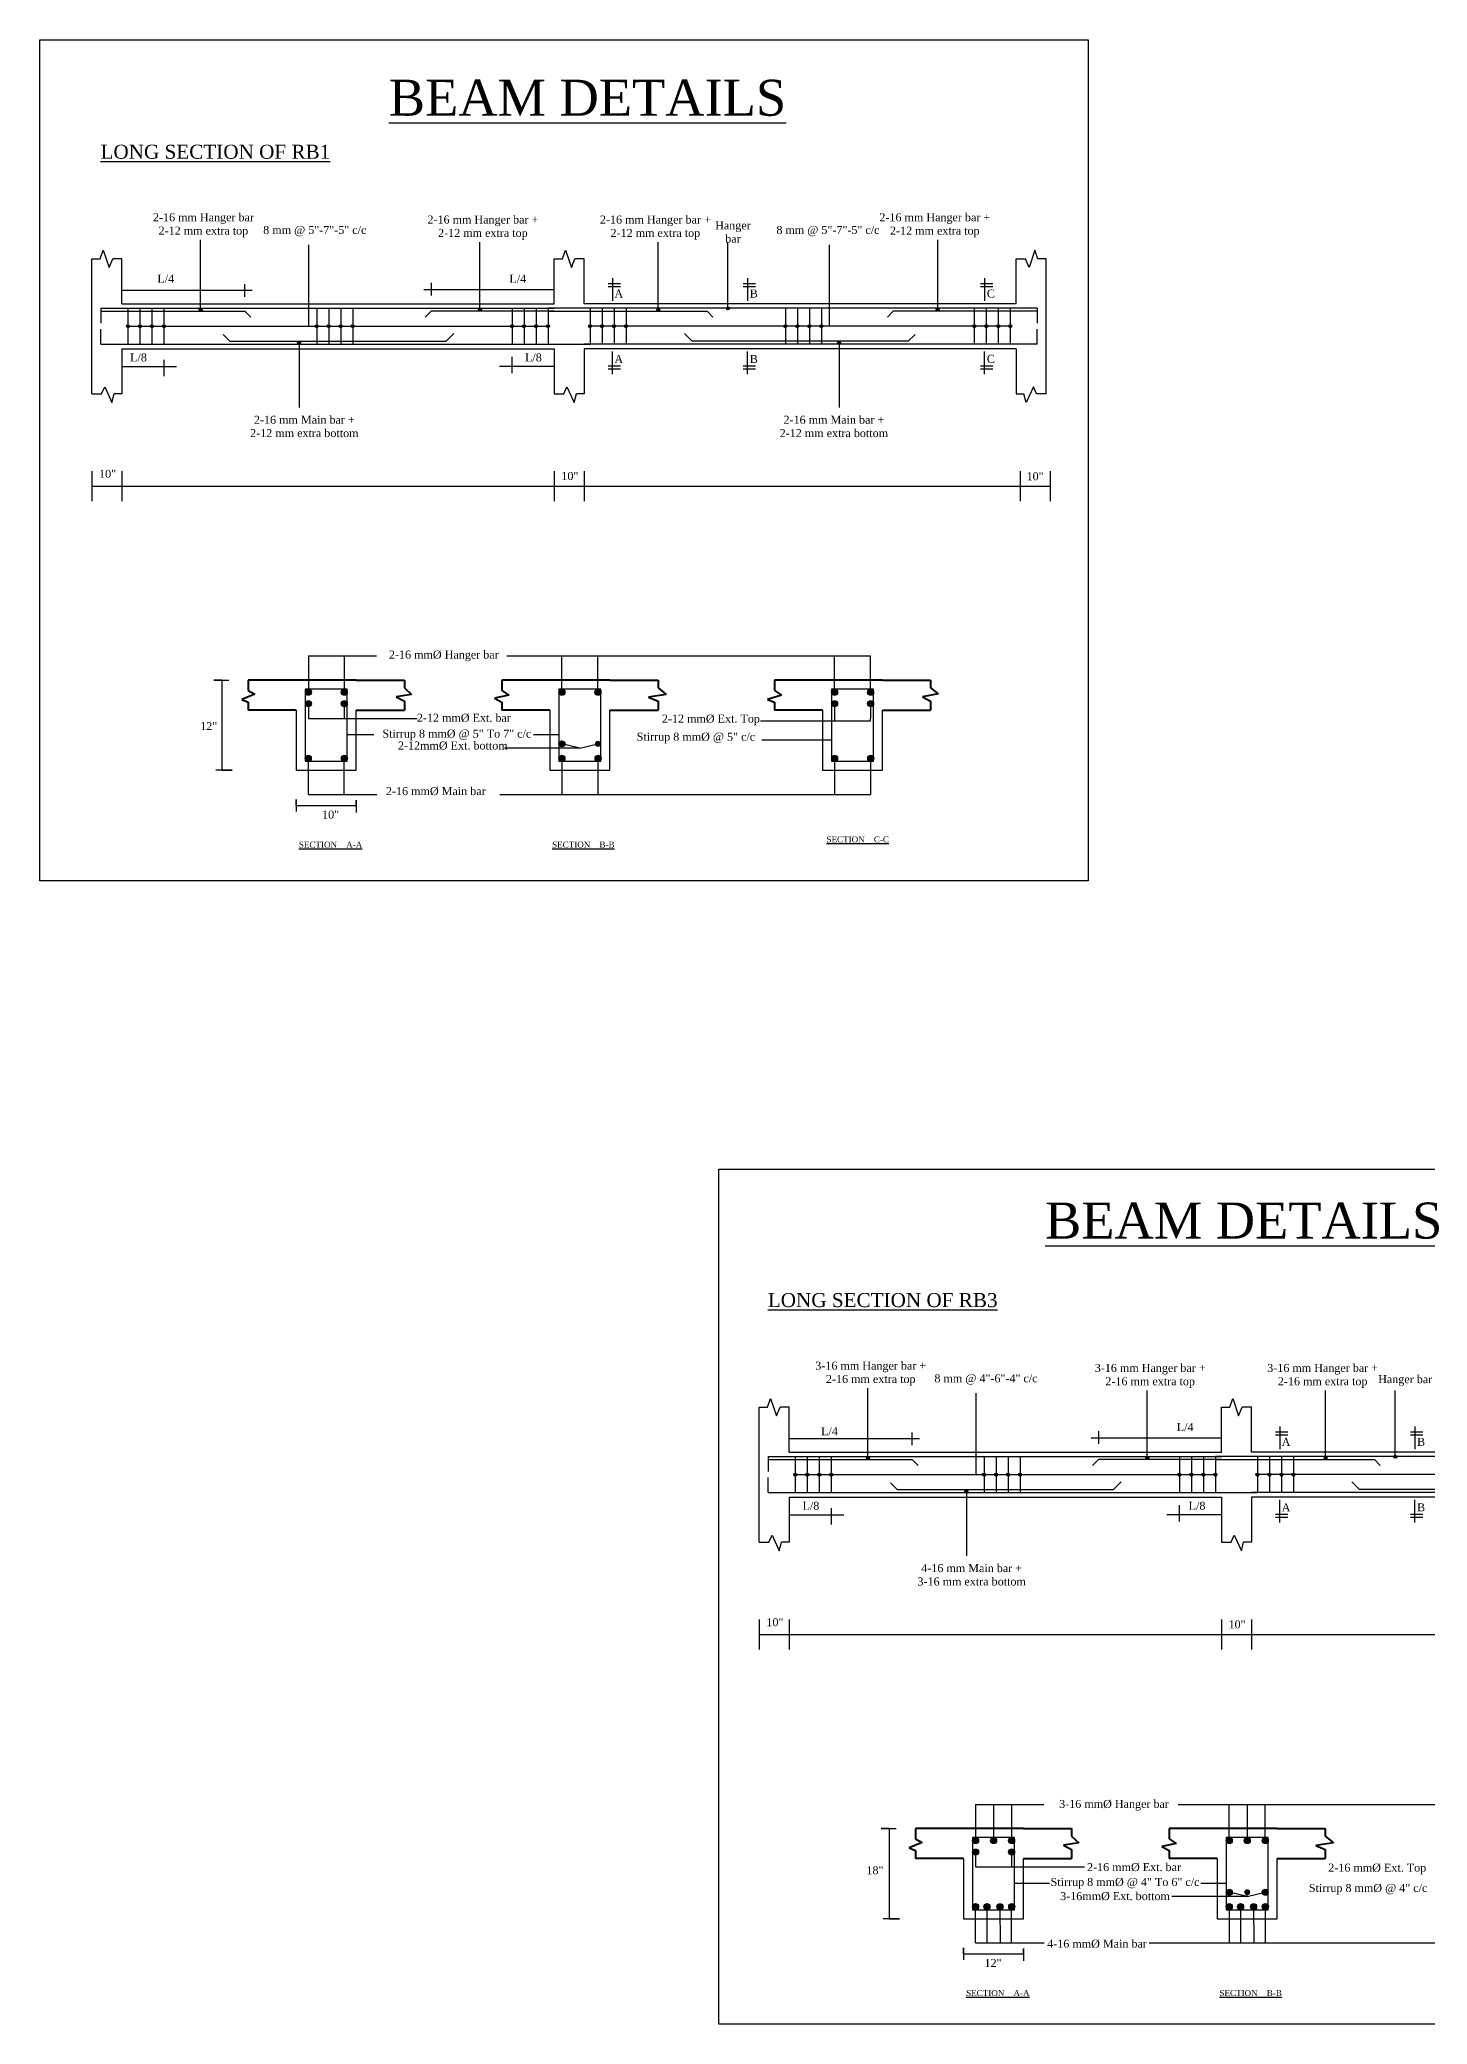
# Model space of a CAD drawing. Header units: inches. Extents: x -5597760 to 21122418, y -37133 to 23298423.
# Drawn here: x 6893 to 7587, y -22471 to -21479 of the extents above; entities that cross this region are included whole.
import ezdxf

# ---------------------------------------------------------------- set-up
doc = ezdxf.new("R2010")
doc.units = ezdxf.units.IN
doc.header["$MEASUREMENT"] = 0
doc.styles.add('RS6', font='times.ttf')
doc.styles.get("Standard").update_dxf_attribs({"font": 'times.ttf', "height": 8})

msp = doc.modelspace()

# ---------------------------------------------------------------- hatches: boundary and pattern name
h = msp.add_hatch(color=256)
h.dxf.hatch_style = 1
h.paths.add_polyline_path([(6974.15, -21614.35, 1), (6972.65, -21614.35, 1)])
h = msp.add_hatch(color=256)
h.dxf.hatch_style = 1
h.paths.add_polyline_path([(7113.81, -21614.39, 1), (7112.31, -21614.39, 1)])
h = msp.add_hatch(color=256)
h.dxf.hatch_style = 1
h.paths.add_polyline_path([(7202.94, -21614.39, 1), (7201.44, -21614.39, 1)])
h = msp.add_hatch(color=256)
h.dxf.hatch_style = 1
h.paths.add_polyline_path([(7237.77, -21613.72, 1), (7236.27, -21613.72, 1)])
h = msp.add_hatch(color=256)
h.dxf.hatch_style = 1
h.paths.add_polyline_path([(7342.6, -21614.39, 1), (7341.1, -21614.39, 1)])
h = msp.add_hatch(color=256)
h.dxf.hatch_style = 1
h.paths.add_polyline_path([(6937.87, -21622.64, 1), (6936.37, -21622.64, 1)])
h = msp.add_hatch(color=256)
h.dxf.hatch_style = 1
h.paths.add_polyline_path([(6943.87, -21622.64, 1), (6942.37, -21622.64, 1)])
h = msp.add_hatch(color=256)
h.dxf.hatch_style = 1
h.paths.add_polyline_path([(6949.87, -21622.64, 1), (6948.37, -21622.64, 1)])
h = msp.add_hatch(color=256)
h.dxf.hatch_style = 1
h.paths.add_polyline_path([(6955.87, -21622.64, 1), (6954.37, -21622.64, 1)])
h = msp.add_hatch(color=256)
h.dxf.hatch_style = 1
h.paths.add_polyline_path([(7032.27, -21622.64, 1), (7030.77, -21622.64, 1)])
h = msp.add_hatch(color=256)
h.dxf.hatch_style = 1
h.paths.add_polyline_path([(7038.27, -21622.64, 1), (7036.77, -21622.64, 1)])
h = msp.add_hatch(color=256)
h.dxf.hatch_style = 1
h.paths.add_polyline_path([(7044.27, -21622.64, 1), (7042.77, -21622.64, 1)])
h = msp.add_hatch(color=256)
h.dxf.hatch_style = 1
h.paths.add_polyline_path([(7050.27, -21622.64, 1), (7048.77, -21622.64, 1)])
h = msp.add_hatch(color=256)
h.dxf.hatch_style = 1
h.paths.add_polyline_path([(7129.87, -21622.64, 1), (7128.37, -21622.64, 1)])
h = msp.add_hatch(color=256)
h.dxf.hatch_style = 1
h.paths.add_polyline_path([(7135.87, -21622.64, 1), (7134.37, -21622.64, 1)])
h = msp.add_hatch(color=256)
h.dxf.hatch_style = 1
h.paths.add_polyline_path([(7141.87, -21622.64, 1), (7140.37, -21622.64, 1)])
h = msp.add_hatch(color=256)
h.dxf.hatch_style = 1
h.paths.add_polyline_path([(7147.87, -21622.64, 1), (7146.37, -21622.64, 1)])
h = msp.add_hatch(color=256)
h.dxf.hatch_style = 1
h.paths.add_polyline_path([(7168.87, -21622.64, 1), (7167.37, -21622.64, 1)])
h = msp.add_hatch(color=256)
h.dxf.hatch_style = 1
h.paths.add_polyline_path([(7174.87, -21622.64, 1), (7173.37, -21622.64, 1)])
h = msp.add_hatch(color=256)
h.dxf.hatch_style = 1
h.paths.add_polyline_path([(7180.87, -21622.64, 1), (7179.37, -21622.64, 1)])
h = msp.add_hatch(color=256)
h.dxf.hatch_style = 1
h.paths.add_polyline_path([(7186.87, -21622.64, 1), (7185.37, -21622.64, 1)])
h = msp.add_hatch(color=256)
h.dxf.hatch_style = 1
h.paths.add_polyline_path([(7266.48, -21622.64, 1), (7264.98, -21622.64, 1)])
h = msp.add_hatch(color=256)
h.dxf.hatch_style = 1
h.paths.add_polyline_path([(7272.48, -21622.64, 1), (7270.98, -21622.64, 1)])
h = msp.add_hatch(color=256)
h.dxf.hatch_style = 1
h.paths.add_polyline_path([(7278.48, -21622.64, 1), (7276.98, -21622.64, 1)])
h = msp.add_hatch(color=256)
h.dxf.hatch_style = 1
h.paths.add_polyline_path([(7284.48, -21622.64, 1), (7282.98, -21622.64, 1)])
h = msp.add_hatch(color=256)
h.dxf.hatch_style = 1
h.paths.add_polyline_path([(7360.87, -21622.64, 1), (7359.37, -21622.64, 1)])
h = msp.add_hatch(color=256)
h.dxf.hatch_style = 1
h.paths.add_polyline_path([(7366.87, -21622.64, 1), (7365.37, -21622.64, 1)])
h = msp.add_hatch(color=256)
h.dxf.hatch_style = 1
h.paths.add_polyline_path([(7372.87, -21622.64, 1), (7371.37, -21622.64, 1)])
h = msp.add_hatch(color=256)
h.dxf.hatch_style = 1
h.paths.add_polyline_path([(7378.87, -21622.64, 1), (7377.37, -21622.64, 1)])
h = msp.add_hatch(color=256)
h.dxf.hatch_style = 1
h.paths.add_polyline_path([(7023.39, -21630.89, 1), (7021.89, -21630.89, 1)])
h = msp.add_hatch(color=256)
h.dxf.hatch_style = 1
h.paths.add_polyline_path([(7293.36, -21630.89, 1), (7291.86, -21630.89, 1)])
h = msp.add_hatch(color=1)
h.dxf.hatch_style = 1
h.paths.add_polyline_path([(7028.79, -21805.6, 1), (7025.79, -21805.6, 1)])
h = msp.add_hatch(color=1)
h.dxf.hatch_style = 1
h.paths.add_polyline_path([(7046.75, -21805.6, 1), (7043.75, -21805.6, 1)])
h = msp.add_hatch(color=1)
h.dxf.hatch_style = 1
h.paths.add_polyline_path([(7155.57, -21805.6, 1), (7152.57, -21805.6, 1)])
h = msp.add_hatch(color=1)
h.dxf.hatch_style = 1
h.paths.add_polyline_path([(7173.54, -21805.6, 1), (7170.54, -21805.6, 1)])
h = msp.add_hatch(color=1)
h.dxf.hatch_style = 1
h.paths.add_polyline_path([(7291.86, -21805.6, 1), (7288.86, -21805.6, 1)])
h = msp.add_hatch(color=1)
h.dxf.hatch_style = 1
h.paths.add_polyline_path([(7309.82, -21805.6, 1), (7306.82, -21805.6, 1)])
h = msp.add_hatch(color=1)
h.dxf.hatch_style = 1
h.paths.add_polyline_path([(7028.79, -21811.31, 1), (7025.79, -21811.31, 1)])
h = msp.add_hatch(color=1)
h.dxf.hatch_style = 1
h.paths.add_polyline_path([(7046.75, -21811.31, 1), (7043.75, -21811.31, 1)])
h = msp.add_hatch(color=1)
h.dxf.hatch_style = 1
h.paths.add_polyline_path([(7291.86, -21811.31, 1), (7288.86, -21811.31, 1)])
h = msp.add_hatch(color=1)
h.dxf.hatch_style = 1
h.paths.add_polyline_path([(7309.82, -21811.31, 1), (7306.82, -21811.31, 1)])
h = msp.add_hatch(color=1)
h.dxf.hatch_style = 1
h.paths.add_polyline_path([(7155.55, -21831.35, 1), (7152.55, -21831.35, 1)])
h = msp.add_hatch(color=1)
h.dxf.hatch_style = 1
h.paths.add_polyline_path([(7173.52, -21831.35, 1), (7170.52, -21831.35, 1)])
h = msp.add_hatch(color=1)
h.dxf.hatch_style = 1
h.paths.add_polyline_path([(7028.77, -21838.59, 1), (7025.77, -21838.59, 1)])
h = msp.add_hatch(color=1)
h.dxf.hatch_style = 1
h.paths.add_polyline_path([(7046.79, -21838.59, 1), (7043.79, -21838.59, 1)])
h = msp.add_hatch(color=1)
h.dxf.hatch_style = 1
h.paths.add_polyline_path([(7155.56, -21838.59, 1), (7152.56, -21838.59, 1)])
h = msp.add_hatch(color=1)
h.dxf.hatch_style = 1
h.paths.add_polyline_path([(7173.58, -21838.59, 1), (7170.58, -21838.59, 1)])
h = msp.add_hatch(color=1)
h.dxf.hatch_style = 1
h.paths.add_polyline_path([(7291.84, -21838.59, 1), (7288.84, -21838.59, 1)])
h = msp.add_hatch(color=1)
h.dxf.hatch_style = 1
h.paths.add_polyline_path([(7309.86, -21838.59, 1), (7306.86, -21838.59, 1)])
h = msp.add_hatch(color=256)
h.dxf.hatch_style = 1
h.paths.add_polyline_path([(7307.71, -22188.35, 1), (7306.21, -22188.35, 1)])
h = msp.add_hatch(color=256)
h.dxf.hatch_style = 1
h.paths.add_polyline_path([(7447.37, -22188.39, 1), (7445.87, -22188.39, 1)])
h = msp.add_hatch(color=256)
h.dxf.hatch_style = 1
h.paths.add_polyline_path([(7536.49, -22188.39, 1), (7534.99, -22188.39, 1)])
h = msp.add_hatch(color=256)
h.dxf.hatch_style = 1
h.paths.add_polyline_path([(7571.32, -22187.72, 1), (7569.82, -22187.72, 1)])
h = msp.add_hatch(color=256)
h.dxf.hatch_style = 1
h.paths.add_polyline_path([(7271.43, -22196.64, 1), (7269.93, -22196.64, 1)])
h = msp.add_hatch(color=256)
h.dxf.hatch_style = 1
h.paths.add_polyline_path([(7277.43, -22196.64, 1), (7275.93, -22196.64, 1)])
h = msp.add_hatch(color=256)
h.dxf.hatch_style = 1
h.paths.add_polyline_path([(7283.43, -22196.64, 1), (7281.93, -22196.64, 1)])
h = msp.add_hatch(color=256)
h.dxf.hatch_style = 1
h.paths.add_polyline_path([(7289.43, -22196.64, 1), (7287.93, -22196.64, 1)])
h = msp.add_hatch(color=256)
h.dxf.hatch_style = 1
h.paths.add_polyline_path([(7365.83, -22196.64, 1), (7364.33, -22196.64, 1)])
h = msp.add_hatch(color=256)
h.dxf.hatch_style = 1
h.paths.add_polyline_path([(7371.83, -22196.64, 1), (7370.33, -22196.64, 1)])
h = msp.add_hatch(color=256)
h.dxf.hatch_style = 1
h.paths.add_polyline_path([(7377.83, -22196.64, 1), (7376.33, -22196.64, 1)])
h = msp.add_hatch(color=256)
h.dxf.hatch_style = 1
h.paths.add_polyline_path([(7383.83, -22196.64, 1), (7382.33, -22196.64, 1)])
h = msp.add_hatch(color=256)
h.dxf.hatch_style = 1
h.paths.add_polyline_path([(7463.43, -22196.64, 1), (7461.93, -22196.64, 1)])
h = msp.add_hatch(color=256)
h.dxf.hatch_style = 1
h.paths.add_polyline_path([(7469.43, -22196.64, 1), (7467.93, -22196.64, 1)])
h = msp.add_hatch(color=256)
h.dxf.hatch_style = 1
h.paths.add_polyline_path([(7475.43, -22196.64, 1), (7473.93, -22196.64, 1)])
h = msp.add_hatch(color=256)
h.dxf.hatch_style = 1
h.paths.add_polyline_path([(7481.43, -22196.64, 1), (7479.93, -22196.64, 1)])
h = msp.add_hatch(color=256)
h.dxf.hatch_style = 1
h.paths.add_polyline_path([(7502.43, -22196.64, 1), (7500.93, -22196.64, 1)])
h = msp.add_hatch(color=256)
h.dxf.hatch_style = 1
h.paths.add_polyline_path([(7508.43, -22196.64, 1), (7506.93, -22196.64, 1)])
h = msp.add_hatch(color=256)
h.dxf.hatch_style = 1
h.paths.add_polyline_path([(7514.43, -22196.64, 1), (7512.93, -22196.64, 1)])
h = msp.add_hatch(color=256)
h.dxf.hatch_style = 1
h.paths.add_polyline_path([(7520.43, -22196.64, 1), (7518.93, -22196.64, 1)])
h = msp.add_hatch(color=256)
h.dxf.hatch_style = 1
h.paths.add_polyline_path([(7356.94, -22204.89, 1), (7355.44, -22204.89, 1)])
h = msp.add_hatch(color=1)
h.dxf.hatch_style = 1
h.paths.add_polyline_path([(7362.34, -22379.6, 1), (7359.34, -22379.6, 1)])
h = msp.add_hatch(color=1)
h.dxf.hatch_style = 1
h.paths.add_polyline_path([(7371.32, -22379.6, 1), (7368.32, -22379.6, 1)])
h = msp.add_hatch(color=1)
h.dxf.hatch_style = 1
h.paths.add_polyline_path([(7380.31, -22379.6, 1), (7377.31, -22379.6, 1)])
h = msp.add_hatch(color=1)
h.dxf.hatch_style = 1
h.paths.add_polyline_path([(7489.13, -22379.6, 1), (7486.13, -22379.6, 1)])
h = msp.add_hatch(color=1)
h.dxf.hatch_style = 1
h.paths.add_polyline_path([(7498.11, -22379.6, 1), (7495.11, -22379.6, 1)])
h = msp.add_hatch(color=1)
h.dxf.hatch_style = 1
h.paths.add_polyline_path([(7507.09, -22379.6, 1), (7504.09, -22379.6, 1)])
h = msp.add_hatch(color=1)
h.dxf.hatch_style = 1
h.paths.add_polyline_path([(7362.34, -22385.31, 1), (7359.34, -22385.31, 1)])
h = msp.add_hatch(color=1)
h.dxf.hatch_style = 1
h.paths.add_polyline_path([(7380.31, -22385.31, 1), (7377.31, -22385.31, 1)])
h = msp.add_hatch(color=1)
h.dxf.hatch_style = 1
h.paths.add_polyline_path([(7489.11, -22405.35, 1), (7486.11, -22405.35, 1)])
h = msp.add_hatch(color=1)
h.dxf.hatch_style = 1
h.paths.add_polyline_path([(7489.11, -22405.4, 1), (7486.11, -22405.4, 1)])
h = msp.add_hatch(color=1)
h.dxf.hatch_style = 1
h.paths.add_polyline_path([(7498.09, -22405.4, 1), (7495.09, -22405.4, 1)])
h = msp.add_hatch(color=1)
h.dxf.hatch_style = 1
h.paths.add_polyline_path([(7507.07, -22405.35, 1), (7504.07, -22405.35, 1)])
h = msp.add_hatch(color=1)
h.dxf.hatch_style = 1
h.paths.add_polyline_path([(7507.07, -22405.4, 1), (7504.07, -22405.4, 1)])
h = msp.add_hatch(color=1)
h.dxf.hatch_style = 1
h.paths.add_polyline_path([(7362.32, -22412.59, 1), (7359.32, -22412.59, 1)])
h = msp.add_hatch(color=1)
h.dxf.hatch_style = 1
h.paths.add_polyline_path([(7367.98, -22412.59, 1), (7364.98, -22412.59, 1)])
h = msp.add_hatch(color=1)
h.dxf.hatch_style = 1
h.paths.add_polyline_path([(7374.5, -22412.6, 1), (7371.5, -22412.6, 1)])
h = msp.add_hatch(color=1)
h.dxf.hatch_style = 1
h.paths.add_polyline_path([(7380.35, -22412.59, 1), (7377.35, -22412.59, 1)])
h = msp.add_hatch(color=1)
h.dxf.hatch_style = 1
h.paths.add_polyline_path([(7489.11, -22412.59, 1), (7486.11, -22412.59, 1)])
h = msp.add_hatch(color=1)
h.dxf.hatch_style = 1
h.paths.add_polyline_path([(7494.77, -22412.59, 1), (7491.77, -22412.59, 1)])
h = msp.add_hatch(color=1)
h.dxf.hatch_style = 1
h.paths.add_polyline_path([(7501.28, -22412.6, 1), (7498.28, -22412.6, 1)])
h = msp.add_hatch(color=1)
h.dxf.hatch_style = 1
h.paths.add_polyline_path([(7507.13, -22412.59, 1), (7504.13, -22412.59, 1)])

# ---------------------------------------------------------------- linework, layer by layer
at = {"color": 5}
for p, q in [((6923.27, -21588.89), (6924.79, -21584.59)), ((6924.79, -21584.59), (6927.74, -21593.31)), ((6973.4, -21615.14), (6973.4, -21579.48)), ((7027.55, -21622.64), (7027.55, -21581.89)), ((7113.06, -21615.14), (7113.06, -21580.63)), ((7154.27, -21588.89), (7155.79, -21584.59)), ((7155.79, -21584.59), (7158.74, -21593.31)), ((7202.19, -21615.14), (7202.19, -21580.63)), ((7237.02, -21613.64), (7237.02, -21580.63)), ((7287.7, -21622.64), (7287.7, -21581.89)), ((7341.85, -21615.14), (7341.85, -21579.48)), ((7390.46, -21584.59), (7387.51, -21593.31)), ((7391.97, -21588.89), (7390.46, -21584.59)), ((6919.12, -21656.39), (6919.12, -21588.89)), ((6919.12, -21588.89), (6923.27, -21588.89)), ((6927.74, -21593.31), (6929.55, -21588.89)), ((6934.12, -21588.89), (6929.55, -21588.89)), ((6934.12, -21611.39), (6934.12, -21588.89)), ((7150.12, -21611.39), (7150.12, -21588.89)), ((7150.12, -21588.89), (7154.27, -21588.89)), ((7158.74, -21593.31), (7160.55, -21588.89)), ((7165.12, -21588.89), (7160.55, -21588.89)), ((7165.12, -21611.39), (7165.12, -21588.89)), ((7381.12, -21611.39), (7381.12, -21588.89)), ((7381.12, -21588.89), (7385.7, -21588.89)), ((7387.51, -21593.31), (7385.7, -21588.89)), ((7396.12, -21588.89), (7391.97, -21588.89)), ((7396.12, -21656.39), (7396.12, -21588.89)), ((6934.12, -21604.52), (6999.27, -21604.52)), ((6995.62, -21607.95), (6995.62, -21601.6)), ((7150.12, -21604.35), (7084.98, -21604.35)), ((7088.62, -21600.91), (7088.62, -21607.26)), ((7177.23, -21601.3), (7183.37, -21601.3)), ((7177.23, -21602.8), (7183.37, -21602.8)), ((7179.28, -21598.67), (7179.28, -21609.96)), ((7244.71, -21601.3), (7250.86, -21601.3)), ((7244.71, -21602.8), (7250.86, -21602.8)), ((7246.76, -21598.67), (7246.76, -21609.96)), ((7363.23, -21601.3), (7369.37, -21601.3)), ((7363.23, -21602.8), (7369.37, -21602.8)), ((7365.28, -21598.67), (7365.28, -21609.96)), ((6934.12, -21611.39), (7150.12, -21611.39)), ((7381.12, -21611.39), (7165.12, -21611.39)), ((6937.12, -21622.64), (7147.12, -21622.64)), ((7378.12, -21622.64), (7168.12, -21622.64)), ((6934.12, -21633.89), (7150.12, -21633.89)), ((6934.12, -21633.89), (6934.12, -21656.39)), ((7022.64, -21630.14), (7022.64, -21663.17)), ((7150.12, -21633.89), (7150.12, -21656.39)), ((7381.12, -21633.89), (7165.12, -21633.89)), ((7165.12, -21633.89), (7165.12, -21656.39)), ((7179.28, -21646.6), (7179.28, -21635.32)), ((7246.76, -21646.6), (7246.76, -21635.32)), ((7292.61, -21630.14), (7292.61, -21663.17)), ((7365.28, -21646.6), (7365.28, -21635.32)), ((7381.12, -21633.89), (7381.12, -21656.39)), ((6934.12, -21642.77), (6961.4, -21642.77)), ((6955.12, -21639.49), (6955.12, -21647.6)), ((7150.12, -21642.77), (7122.84, -21642.77)), ((7129.12, -21646.06), (7129.12, -21637.95)), ((7177.23, -21642.47), (7183.37, -21642.47)), ((7177.23, -21643.97), (7183.37, -21643.97)), ((7244.71, -21642.47), (7250.86, -21642.47)), ((7244.71, -21643.97), (7250.86, -21643.97)), ((7363.23, -21642.47), (7369.37, -21642.47)), ((7363.23, -21643.97), (7369.37, -21643.97)), ((6923.96, -21656.39), (6925.53, -21652.84)), ((6925.53, -21652.84), (6929.14, -21660.7)), ((7154.96, -21656.39), (7156.53, -21652.84)), ((7156.53, -21652.84), (7160.14, -21660.7)), ((7389.72, -21652.84), (7386.11, -21660.7)), ((7391.29, -21656.39), (7389.72, -21652.84)), ((6919.12, -21656.39), (6923.96, -21656.39)), ((6929.14, -21660.7), (6930.25, -21656.39)), ((6934.12, -21656.39), (6930.25, -21656.39)), ((7150.12, -21656.39), (7154.96, -21656.39)), ((7160.14, -21660.7), (7161.25, -21656.39)), ((7165.12, -21656.39), (7161.25, -21656.39)), ((7381.12, -21656.39), (7385, -21656.39)), ((7386.11, -21660.7), (7385, -21656.39)), ((7396.12, -21656.39), (7391.29, -21656.39)), ((6919.12, -21695.08), (6919.12, -21710.08)), ((6919.12, -21702.58), (7398.06, -21702.58)), ((6934.12, -21695.08), (6934.12, -21710.08)), ((7150.12, -21695.08), (7150.12, -21710.08)), ((7165.12, -21695.08), (7165.12, -21710.08)), ((7383.06, -21695.08), (7383.06, -21710.08)), ((7398.06, -21695.08), (7398.06, -21710.08)), ((7027.29, -21787.45), (7027.29, -21805.6)), ((7027.29, -21787.45), (7045.25, -21787.45)), ((7045.25, -21787.45), (7045.25, -21805.6)), ((7045.25, -21787.45), (7061.41, -21787.45)), ((7126.5, -21787.45), (7308.32, -21787.45)), ((7154.07, -21805.6), (7154.07, -21787.45)), ((7172.04, -21805.6), (7172.04, -21787.45)), ((7290.36, -21805.6), (7290.36, -21787.45)), ((7308.32, -21805.6), (7308.32, -21787.45)), ((6984.01, -21799.6), (6980.02, -21799.6)), ((6980.02, -21799.6), (6987.58, -21799.6)), ((6984.01, -21799.6), (6984.01, -21844.6)), ((7027.29, -21811.31), (7027.29, -21818.69)), ((7045.25, -21811.31), (7045.25, -21818.69)), ((7290.36, -21811.31), (7290.36, -21818.69)), ((7308.32, -21811.31), (7308.32, -21818.69)), ((7027.29, -21818.69), (7081.65, -21818.69)), ((7253.21, -21819.84), (7299.34, -21819.84)), ((7290.36, -21818.69), (7290.36, -21819.84)), ((7299.34, -21819.84), (7308.32, -21819.84)), ((7308.32, -21819.84), (7308.32, -21818.69)), ((7046.77, -21826.77), (7060, -21826.77)), ((7163.04, -21833.57), (7125.4, -21833.57)), ((7139.87, -21826.77), (7152.56, -21826.77)), ((7163.04, -21833.57), (7154.05, -21831.35)), ((7163.04, -21833.57), (7172, -21831.4)), ((7288.84, -21829.61), (7253.88, -21829.61)), ((7027.29, -21856.74), (7027.29, -21838.6)), ((7045.25, -21856.74), (7045.25, -21838.6)), ((7154.07, -21838.6), (7154.07, -21856.74)), ((7172.04, -21838.6), (7172.04, -21856.74)), ((7290.36, -21838.6), (7290.36, -21856.74)), ((7308.32, -21838.6), (7308.32, -21856.74)), ((6989.23, -21844.6), (6980.98, -21844.6)), ((6984.01, -21844.6), (6989.23, -21844.6)), ((7021.27, -21862.16), (7021.27, -21859.14)), ((7021.27, -21859.14), (7021.27, -21865.18)), ((7021.27, -21862.16), (7051.27, -21862.16)), ((7027.29, -21856.74), (7045.25, -21856.74)), ((7045.25, -21856.74), (7061.54, -21856.74)), ((7051.27, -21862.16), (7051.27, -21859.55)), ((7051.27, -21859.55), (7051.27, -21865.73)), ((7123, -21856.74), (7308.32, -21856.74)), ((7256.83, -22162.89), (7258.34, -22158.59)), ((7258.34, -22158.59), (7261.29, -22167.31)), ((7306.96, -22189.14), (7306.96, -22153.48)), ((7361.11, -22196.64), (7361.11, -22155.89)), ((7446.62, -22189.14), (7446.62, -22154.63)), ((7487.83, -22162.89), (7489.34, -22158.59)), ((7489.34, -22158.59), (7492.29, -22167.31)), ((7535.74, -22189.14), (7535.74, -22154.63)), ((7570.57, -22187.64), (7570.57, -22154.63)), ((7252.68, -22230.39), (7252.68, -22162.89)), ((7252.68, -22162.89), (7256.83, -22162.89)), ((7261.29, -22167.31), (7263.1, -22162.89)), ((7267.68, -22162.89), (7263.1, -22162.89)), ((7267.68, -22185.39), (7267.68, -22162.89)), ((7483.68, -22185.39), (7483.68, -22162.89)), ((7483.68, -22162.89), (7487.83, -22162.89)), ((7492.29, -22167.31), (7494.1, -22162.89)), ((7498.68, -22162.89), (7494.1, -22162.89)), ((7498.68, -22185.39), (7498.68, -22162.89)), ((7267.68, -22178.52), (7332.82, -22178.52)), ((7329.18, -22181.95), (7329.18, -22175.6)), ((7483.68, -22178.35), (7418.53, -22178.35)), ((7422.18, -22174.91), (7422.18, -22181.26)), ((7510.78, -22175.3), (7516.92, -22175.3)), ((7510.78, -22176.8), (7516.92, -22176.8)), ((7512.83, -22172.67), (7512.83, -22183.96)), ((7578.27, -22175.3), (7584.41, -22175.3)), ((7578.27, -22176.8), (7584.41, -22176.8)), ((7580.32, -22172.67), (7580.32, -22183.96)), ((7267.68, -22185.39), (7483.68, -22185.39)), ((7714.68, -22185.39), (7498.68, -22185.39)), ((7270.68, -22196.64), (7480.68, -22196.64)), ((7711.68, -22196.64), (7501.68, -22196.64)), ((7267.68, -22207.89), (7483.68, -22207.89)), ((7267.68, -22207.89), (7267.68, -22230.39)), ((7356.19, -22204.14), (7356.19, -22237.17)), ((7483.68, -22207.89), (7483.68, -22230.39)), ((7714.68, -22207.89), (7498.68, -22207.89)), ((7498.68, -22207.89), (7498.68, -22230.39)), ((7512.83, -22220.6), (7512.83, -22209.32)), ((7580.32, -22220.6), (7580.32, -22209.32)), ((7267.68, -22216.77), (7294.96, -22216.77)), ((7288.68, -22213.49), (7288.68, -22221.6)), ((7483.68, -22216.77), (7456.4, -22216.77)), ((7462.68, -22220.06), (7462.68, -22211.95)), ((7510.78, -22216.47), (7516.92, -22216.47)), ((7510.78, -22217.97), (7516.92, -22217.97)), ((7578.27, -22216.47), (7584.41, -22216.47)), ((7578.27, -22217.97), (7584.41, -22217.97)), ((7252.68, -22230.39), (7257.51, -22230.39)), ((7257.51, -22230.39), (7259.08, -22226.84)), ((7259.08, -22226.84), (7262.69, -22234.7)), ((7262.69, -22234.7), (7263.8, -22230.39)), ((7267.68, -22230.39), (7263.8, -22230.39)), ((7483.68, -22230.39), (7488.51, -22230.39)), ((7488.51, -22230.39), (7490.08, -22226.84)), ((7490.08, -22226.84), (7493.69, -22234.7)), ((7493.69, -22234.7), (7494.8, -22230.39)), ((7498.68, -22230.39), (7494.8, -22230.39)), ((7252.68, -22269.08), (7252.68, -22284.08)), ((7267.68, -22269.08), (7267.68, -22284.08)), ((7483.68, -22269.08), (7483.68, -22284.08)), ((7498.68, -22269.08), (7498.68, -22284.08)), ((7252.68, -22276.58), (7731.62, -22276.58)), ((7360.84, -22361.45), (7360.84, -22379.6)), ((7360.84, -22361.45), (7378.81, -22361.45)), ((7369.82, -22361.45), (7369.82, -22379.6)), ((7378.81, -22361.45), (7378.81, -22379.6)), ((7378.81, -22361.45), (7394.96, -22361.45)), ((7462, -22361.45), (7641.87, -22361.45)), ((7487.63, -22379.6), (7487.63, -22361.45)), ((7496.61, -22361.45), (7496.61, -22379.6)), ((7505.59, -22379.6), (7505.59, -22361.45)), ((7317.56, -22373.6), (7313.58, -22373.6)), ((7313.58, -22373.6), (7321.13, -22373.6)), ((7317.56, -22373.6), (7317.56, -22418.6)), ((7360.84, -22385.31), (7360.84, -22392.69)), ((7378.81, -22385.31), (7378.81, -22392.69)), ((7360.84, -22392.69), (7415.2, -22392.69)), ((7380.32, -22400.77), (7397.76, -22400.77)), ((7496.6, -22407.57), (7458.95, -22407.57)), ((7473.42, -22400.77), (7486.11, -22400.77)), ((7496.6, -22407.57), (7487.61, -22405.35)), ((7496.6, -22407.57), (7505.55, -22405.4)), ((7496.6, -22407.57), (7496.6, -22405.5)), ((7322.78, -22418.6), (7314.54, -22418.6)), ((7317.56, -22418.6), (7322.78, -22418.6)), ((7360.84, -22430.74), (7360.84, -22412.6)), ((7366.48, -22412.59), (7366.5, -22430.74)), ((7373, -22412.6), (7373.02, -22430.75)), ((7378.81, -22430.74), (7378.81, -22412.6)), ((7487.63, -22412.6), (7487.63, -22430.74)), ((7493.27, -22412.59), (7493.29, -22430.74)), ((7499.78, -22412.6), (7499.8, -22430.75)), ((7505.59, -22412.6), (7505.59, -22430.74)), ((7354.82, -22436.16), (7354.82, -22433.14)), ((7354.82, -22433.14), (7354.82, -22439.18)), ((7354.82, -22436.16), (7384.82, -22436.16)), ((7360.84, -22430.74), (7378.81, -22430.74)), ((7378.81, -22430.74), (7395.09, -22430.74)), ((7384.82, -22436.16), (7384.82, -22433.55)), ((7384.82, -22433.55), (7384.82, -22439.73)), ((7447.5, -22430.74), (7641.87, -22430.74))]:
    msp.add_line(p, q, dxfattribs=at)
at = {"color": 1}
for p, q in [((6923.62, -21613.64), (7150.12, -21613.64)), ((6923.62, -21613.64), (6923.62, -21621.14)), ((6923.62, -21615.14), (6988.12, -21615.14)), ((6937.12, -21613.64), (6937.12, -21631.64)), ((6943.12, -21613.64), (6943.12, -21631.64)), ((6949.12, -21613.64), (6949.12, -21631.64)), ((6955.12, -21613.64), (6955.12, -21631.64)), ((6988.12, -21615.14), (6995.62, -21615.14)), ((6995.62, -21615.14), (6998.52, -21618.03)), ((7031.52, -21613.64), (7031.52, -21631.64)), ((7037.52, -21613.64), (7037.52, -21631.64)), ((7043.52, -21613.64), (7043.52, -21631.64)), ((7049.52, -21613.64), (7049.52, -21631.64)), ((7088.62, -21615.14), (7085.73, -21618.03)), ((7096.12, -21615.14), (7088.62, -21615.14)), ((7150.12, -21615.14), (7096.12, -21615.14)), ((7129.12, -21613.64), (7129.12, -21631.64)), ((7135.12, -21613.64), (7135.12, -21631.64)), ((7141.12, -21613.64), (7141.12, -21631.64)), ((7147.12, -21613.64), (7147.12, -21631.64)), ((7391.62, -21613.64), (7147.12, -21613.64)), ((7147.12, -21615.14), (7219.12, -21615.14)), ((7168.12, -21613.64), (7168.12, -21631.64)), ((7174.12, -21613.64), (7174.12, -21631.64)), ((7180.12, -21613.64), (7180.12, -21631.64)), ((7186.12, -21613.64), (7186.12, -21631.64)), ((7219.12, -21615.14), (7226.62, -21615.14)), ((7226.62, -21615.14), (7229.52, -21618.03)), ((7265.73, -21613.64), (7265.73, -21631.64)), ((7271.73, -21613.64), (7271.73, -21631.64)), ((7277.73, -21613.64), (7277.73, -21631.64)), ((7283.73, -21613.64), (7283.73, -21631.64)), ((7319.62, -21615.14), (7316.73, -21618.03)), ((7327.12, -21615.14), (7319.62, -21615.14)), ((7391.62, -21615.14), (7327.12, -21615.14)), ((7360.12, -21613.64), (7360.12, -21631.64)), ((7366.12, -21613.64), (7366.12, -21631.64)), ((7372.12, -21613.64), (7372.12, -21631.64)), ((7378.12, -21613.64), (7378.12, -21631.64)), ((7391.62, -21613.64), (7391.62, -21621.14)), ((6923.62, -21631.64), (6923.62, -21624.14)), ((7391.62, -21631.64), (7391.62, -21624.14)), ((6923.62, -21631.64), (7168.12, -21631.64)), ((6988.12, -21630.14), (6984.73, -21626.75)), ((6988.12, -21630.14), (7096.12, -21630.14)), ((7096.12, -21630.14), (7100.01, -21626.26)), ((7391.62, -21631.64), (7165.12, -21631.64)), ((7219.12, -21630.14), (7215.24, -21626.26)), ((7327.12, -21630.14), (7219.12, -21630.14)), ((7327.12, -21630.14), (7330.52, -21626.75)), ((7257.18, -22187.64), (7483.68, -22187.64)), ((7257.18, -22187.64), (7257.18, -22195.14)), ((7257.18, -22189.14), (7321.68, -22189.14)), ((7270.68, -22187.64), (7270.68, -22205.64)), ((7276.68, -22187.64), (7276.68, -22205.64)), ((7282.68, -22187.64), (7282.68, -22205.64)), ((7288.68, -22187.64), (7288.68, -22205.64)), ((7321.68, -22189.14), (7329.18, -22189.14)), ((7329.18, -22189.14), (7332.07, -22192.03)), ((7365.08, -22187.64), (7365.08, -22205.64)), ((7371.08, -22187.64), (7371.08, -22205.64)), ((7377.08, -22187.64), (7377.08, -22205.64)), ((7383.08, -22187.64), (7383.08, -22205.64)), ((7422.18, -22189.14), (7419.28, -22192.03)), ((7429.68, -22189.14), (7422.18, -22189.14)), ((7483.68, -22189.14), (7429.68, -22189.14)), ((7462.68, -22187.64), (7462.68, -22205.64)), ((7468.68, -22187.64), (7468.68, -22205.64)), ((7474.68, -22187.64), (7474.68, -22205.64)), ((7480.68, -22187.64), (7480.68, -22205.64)), ((7725.18, -22187.64), (7480.68, -22187.64)), ((7480.68, -22189.14), (7552.68, -22189.14)), ((7501.68, -22187.64), (7501.68, -22205.64)), ((7507.68, -22187.64), (7507.68, -22205.64)), ((7513.68, -22187.64), (7513.68, -22205.64)), ((7519.68, -22187.64), (7519.68, -22205.64)), ((7552.68, -22189.14), (7560.18, -22189.14)), ((7560.18, -22189.14), (7563.07, -22192.03)), ((7257.18, -22205.64), (7257.18, -22198.14)), ((7321.68, -22204.14), (7318.29, -22200.75)), ((7429.68, -22204.14), (7433.56, -22200.26)), ((7552.68, -22204.14), (7548.79, -22200.26)), ((7257.18, -22205.64), (7501.68, -22205.64)), ((7321.68, -22204.14), (7429.68, -22204.14)), ((7725.18, -22205.64), (7498.68, -22205.64)), ((7660.68, -22204.14), (7552.68, -22204.14))]:
    msp.add_line(p, q, dxfattribs=at)
at = {"color": 5, "lineweight": 40}
for p, q in [((7051.27, -21799.6), (6997.27, -21799.6)), ((6997.27, -21799.6), (6997.27, -21804.64)), ((7051.27, -21799.6), (7075.27, -21799.6)), ((7075.27, -21799.6), (7075.27, -21803.42)), ((7075.27, -21803.42), (7078.79, -21806.76)), ((7178.06, -21799.6), (7124.06, -21799.6)), ((7124.06, -21799.6), (7124.06, -21804.64)), ((7178.06, -21799.6), (7202.06, -21799.6)), ((7202.06, -21799.6), (7202.06, -21803.42)), ((7202.06, -21803.42), (7206.22, -21806.66)), ((7314.34, -21799.6), (7260.34, -21799.6)), ((7260.34, -21799.6), (7260.34, -21804.64)), ((7314.34, -21799.6), (7338.34, -21799.6)), ((7338.34, -21799.6), (7338.34, -21803.42)), ((7338.34, -21803.42), (7342.13, -21806.34)), ((7000.57, -21806.59), (6994.01, -21809.13)), ((6994.01, -21809.13), (6997.27, -21810.5)), ((6997.27, -21804.64), (7000.57, -21806.59)), ((6997.27, -21810.5), (6997.27, -21814.6)), ((7078.79, -21806.76), (7071.21, -21807.94)), ((7071.21, -21807.94), (7075.27, -21809.97)), ((7075.27, -21809.97), (7075.27, -21814.6)), ((7127.47, -21807), (7120.32, -21808.52)), ((7120.32, -21808.52), (7124.06, -21810.5)), ((7124.06, -21804.64), (7127.47, -21807)), ((7124.06, -21810.5), (7124.06, -21814.6)), ((7206.22, -21806.66), (7197.33, -21808.04)), ((7197.33, -21808.04), (7202.06, -21809.97)), ((7202.06, -21809.97), (7202.06, -21814.6)), ((7263.87, -21806.97), (7256.87, -21809.13)), ((7256.87, -21809.13), (7260.34, -21810.5)), ((7260.34, -21804.64), (7263.87, -21806.97)), ((7260.34, -21810.5), (7260.34, -21814.6)), ((7342.13, -21806.34), (7334.2, -21807.86)), ((7334.2, -21807.86), (7338.34, -21809.97)), ((7338.34, -21809.97), (7338.34, -21814.6)), ((7021.27, -21814.6), (6997.27, -21814.6)), ((7051.27, -21814.6), (7075.27, -21814.6)), ((7148.06, -21814.6), (7124.06, -21814.6)), ((7178.06, -21814.6), (7202.06, -21814.6)), ((7284.34, -21814.6), (7260.34, -21814.6)), ((7314.34, -21814.6), (7338.34, -21814.6)), ((7384.82, -22373.6), (7330.82, -22373.6)), ((7330.82, -22373.6), (7330.82, -22378.64)), ((7330.82, -22378.64), (7334.12, -22380.59)), ((7384.82, -22373.6), (7408.82, -22373.6)), ((7408.82, -22373.6), (7408.82, -22377.42)), ((7408.82, -22377.42), (7412.34, -22380.76)), ((7511.61, -22373.6), (7457.61, -22373.6)), ((7457.61, -22373.6), (7457.61, -22378.64)), ((7457.61, -22378.64), (7461.02, -22381)), ((7511.61, -22373.6), (7535.61, -22373.6)), ((7535.61, -22373.6), (7535.61, -22377.42)), ((7535.61, -22377.42), (7539.78, -22380.66)), ((7334.12, -22380.59), (7327.56, -22383.13)), ((7327.56, -22383.13), (7330.82, -22384.5)), ((7330.82, -22384.5), (7330.82, -22388.6)), ((7354.82, -22388.6), (7330.82, -22388.6)), ((7384.82, -22388.6), (7408.82, -22388.6)), ((7412.34, -22380.76), (7404.76, -22381.94)), ((7404.76, -22381.94), (7408.82, -22383.97)), ((7408.82, -22383.97), (7408.82, -22388.6)), ((7461.02, -22381), (7453.87, -22382.52)), ((7453.87, -22382.52), (7457.61, -22384.5)), ((7457.61, -22384.5), (7457.61, -22388.6)), ((7481.61, -22388.6), (7457.61, -22388.6)), ((7511.61, -22388.6), (7535.61, -22388.6)), ((7539.78, -22380.66), (7530.88, -22382.04)), ((7530.88, -22382.04), (7535.61, -22383.97)), ((7535.61, -22383.97), (7535.61, -22388.6))]:
    msp.add_line(p, q, dxfattribs=at)
for points in [[(6893, -21479.4), (7417, -21479.4), (7417, -21899.9), (6893, -21899.9)], [(7232.5, -22043.9), (7748, -22043.9), (7748, -22471.4), (7232.5, -22471.4)]]:
    msp.add_lwpolyline(points, close=True)
at = {"color": 1}
for points in [[(7025.77, -21840.1), (7046.77, -21840.1), (7046.77, -21804.1), (7025.77, -21804.1)], [(7152.56, -21840.1), (7173.56, -21840.1), (7173.56, -21804.1), (7152.56, -21804.1)], [(7288.84, -21840.1), (7309.84, -21840.1), (7309.84, -21804.1), (7288.84, -21804.1)], [(7359.32, -22414.1), (7380.32, -22414.1), (7380.32, -22378.1), (7359.32, -22378.1)], [(7486.11, -22414.1), (7507.11, -22414.1), (7507.11, -22378.1), (7486.11, -22378.1)]]:
    msp.add_lwpolyline(points, close=True, dxfattribs=at)
at = {"color": 5}
for points in [[(7021.27, -21814.6), (7021.27, -21844.6), (7051.27, -21844.6), (7051.27, -21814.6)], [(7148.06, -21814.6), (7148.06, -21844.6), (7178.06, -21844.6), (7178.06, -21814.6)], [(7284.34, -21814.6), (7284.34, -21844.6), (7314.34, -21844.6), (7314.34, -21814.6)], [(7354.82, -22388.6), (7354.82, -22418.6), (7384.82, -22418.6), (7384.82, -22388.6)], [(7481.61, -22388.6), (7481.61, -22418.6), (7511.61, -22418.6), (7511.61, -22388.6)]]:
    msp.add_lwpolyline(points, dxfattribs=at)
for centre in [(6973.4, -21614.35), (7113.06, -21614.39), (7202.19, -21614.39), (7237.02, -21613.72), (7341.85, -21614.39), (6937.12, -21622.64), (6943.12, -21622.64), (6949.12, -21622.64), (6955.12, -21622.64), (7031.52, -21622.64), (7037.52, -21622.64), (7043.52, -21622.64), (7049.52, -21622.64), (7129.12, -21622.64), (7135.12, -21622.64), (7141.12, -21622.64), (7147.12, -21622.64), (7168.12, -21622.64), (7174.12, -21622.64), (7180.12, -21622.64), (7186.12, -21622.64), (7265.73, -21622.64), (7271.73, -21622.64), (7277.73, -21622.64), (7283.73, -21622.64), (7360.12, -21622.64), (7366.12, -21622.64), (7372.12, -21622.64), (7378.12, -21622.64), (7022.64, -21630.89), (7292.61, -21630.89), (7306.96, -22188.35), (7446.62, -22188.39), (7535.74, -22188.39), (7570.57, -22187.72), (7270.68, -22196.64), (7276.68, -22196.64), (7282.68, -22196.64), (7288.68, -22196.64), (7365.08, -22196.64), (7371.08, -22196.64), (7377.08, -22196.64), (7383.08, -22196.64), (7462.68, -22196.64), (7468.68, -22196.64), (7474.68, -22196.64), (7480.68, -22196.64), (7501.68, -22196.64), (7507.68, -22196.64), (7513.68, -22196.64), (7519.68, -22196.64), (7356.19, -22204.89)]:
    msp.add_circle(centre, 0.75)
at = {"color": 1}
for centre in [(7027.29, -21805.6), (7045.25, -21805.6), (7154.07, -21805.6), (7172.04, -21805.6), (7290.36, -21805.6), (7308.32, -21805.6), (7027.29, -21811.31), (7045.25, -21811.31), (7290.36, -21811.31), (7308.32, -21811.31), (7154.05, -21831.35), (7027.27, -21838.59), (7045.29, -21838.59), (7154.06, -21838.59), (7172.08, -21838.59), (7290.34, -21838.59), (7308.36, -21838.59), (7360.84, -22379.6), (7369.82, -22379.6), (7378.81, -22379.6), (7487.63, -22379.6), (7496.61, -22379.6), (7505.59, -22379.6), (7360.84, -22385.31), (7378.81, -22385.31), (7487.61, -22405.35), (7487.61, -22405.4), (7505.57, -22405.4), (7360.82, -22412.59), (7366.48, -22412.59), (7373, -22412.6), (7378.85, -22412.59), (7487.61, -22412.59), (7493.27, -22412.59), (7499.78, -22412.6), (7505.63, -22412.59)]:
    msp.add_circle(centre, 1.5, dxfattribs=at)

# ---------------------------------------------------------------- texts
at = {"char_height": 18, "attachment_point": 1}
for insert in [(7067.5, -21499.4), (7395.5, -22060.64)]:
    msp.add_mtext_dynamic_manual_height_columns('{\\L\\C1;BEAM DETAILS}', width=224.0532, gutter_width=25, heights=[0], dxfattribs=dict(at, insert=insert))
at = {"color": 1, "char_height": 7, "attachment_point": 1}
for s, insert in [('{\\LLONG SECTION OF RB1}', (6923.4, -21531.9)), ('{\\LLONG SECTION OF RB3}', (7256.95, -22105.9))]:
    msp.add_mtext_dynamic_manual_height_columns(s, width=122.1026, gutter_width=10, heights=[0], dxfattribs=dict(at, insert=insert))
at = {"char_height": 4, "attachment_point": 5, "style": 'RS6'}
for s, width, gutter_width, insert in [('2-16 mm Hanger bar 2-12 mm extra top', 55.0167, 10, (6974.84, -21572.15)), ('2-16 mm Hanger bar +\\P2-12 mm extra top', 57.3653, 10, (7340.41, -21572.15)), ('8 mm @ 5"-7"-5" c/c', 79.7688, 10, (7030.5, -21575.08)), ('2-16 mm Hanger bar +\\P2-12 mm extra top', 60.253, 10, (7114.52, -21573.29)), ('2-16 mm Hanger bar +\\P2-12 mm extra top', 63.5406, 10, (7200.73, -21573.29)), ('Hanger bar', 22.2092, 10, (7239.51, -21575.58)), ('8 mm @ 5"-7"-5" c/c', 58.7123, 10, (7287, -21575.08)), ('L/4', 9.7858, 10, (6956, -21598.9)), ('L/4', 9.7858, 10, (7132.01, -21598.9)), ('A', 3.7924, 10, (7182.45, -21606.28)), ('B', 3.7924, 10, (7249.93, -21606.28)), ('C', 3.7924, 10, (7368.45, -21606.32)), ('L/8', 7.8616, 10, (6942.4, -21638.25)), ('L/8', 7.8616, 10, (7139.78, -21638.25)), ('A', 3.7924, 10, (7182.45, -21639)), ('B', 3.7924, 10, (7249.93, -21639)), ('C', 3.7924, 10, (7368.45, -21638.95)), ('2-16 mm Main bar +\\P2-12 mm extra bottom', 61.4909, 10, (7025.28, -21672.74)), ('2-16 mm Main bar +\\P2-12 mm extra bottom', 63.9332, 10, (7289.97, -21672.74)), ('10"', 5.501, 10, (6926.94, -21696.43)), ('10"', 5.501, 10, (7158, -21697.51)), ('10"', 5.501, 10, (7390.54, -21697.64)), ('2-16 mm%%C Hanger bar', 62.9069, 10, (7095, -21787.4)), ('12"', 5.8227, 5, (6977.49, -21822.48)), ('2-12 mm%%C Ext. bar', 53.9982, 10, (7105, -21818.4)), ('2-12 mm%%C Ext. Top', 53.9098, 5, (7228.5, -21819.4)), ('Stirrup 8 mm%%C @ 5" To 7" c/c', 88.7001, 5, (7101.5, -21826.9)), ('2-12mm%%C Ext. bottom', 88.2981, 5, (7099.5, -21832.29)), ('Stirrup 8 mm%%C @ 5" c/c', 69.14, 5, (7221, -21828.44)), ('2-16 mm%%C Main bar', 63.2411, 10, (7091, -21855.07)), ('10"', 8.7194, 5, (7038.4, -21866.75)), ('3-16 mm Hanger bar +\\P2-16 mm extra top', 55.3752, 10, (7308.4, -22146.15)), ('3-16 mm Hanger bar +\\P2-16 mm extra top', 56.5288, 10, (7448.07, -22147.29)), ('3-16 mm Hanger bar +\\P2-16 mm extra top', 57.5467, 10, (7534.28, -22147.29)), ('8 mm @ 4"-6"-4" c/c', 68.2156, 10, (7366, -22149.08)), ('Hanger bar', 27.1499, 10, (7575.53, -22149.58)), ('L/4', 9.7858, 10, (7465.56, -22172.9)), ('L/4', 9.7858, 10, (7287.75, -22174.99)), ('A', 3.7924, 10, (7516, -22180.28)), ('B', 3.7924, 10, (7583.48, -22180.28)), ('L/8', 7.8616, 10, (7278.5, -22212.25)), ('L/8', 7.8616, 10, (7471.5, -22212.25)), ('A', 3.7924, 10, (7516, -22213)), ('B', 3.7924, 10, (7583.48, -22213)), ('4-16 mm Main bar +\\P3-16 mm extra bottom', 61.4909, 10, (7358.83, -22246.74)), ('10"', 5.501, 10, (7260.49, -22270.43)), ('10"', 5.501, 10, (7491.5, -22271.51)), ('3-16 mm%%C Hanger bar', 60.8536, 10, (7430, -22361.9)), ('18"', 5.8227, 5, (7310.5, -22394.44)), ('Stirrup 8 mm%%C @ 4" To 6" c/c', 82.2753, 5, (7435.5, -22400.9)), ('2-16 mm%%C Ext. bar', 52.445, 10, (7440, -22392.9)), ('2-16 mm%%C Ext. Top', 57.3565, 5, (7561.57, -22393.74)), ('3-16mm%%C Ext. bottom', 63.8948, 5, (7430.5, -22407.4)), ('Stirrup 8 mm%%C @ 4" c/c', 61.2086, 5, (7557, -22403.9)), ('4-16 mm%%C Main bar', 52.6879, 10, (7421.5, -22431.19)), ('12"', 8.7194, 5, (7369.5, -22440.75))]:
    msp.add_mtext_dynamic_manual_height_columns(s, width=width, gutter_width=gutter_width, heights=[0], dxfattribs=dict(at, insert=insert))
at = {"color": 5, "char_height": 3, "attachment_point": 1}
for s, width, insert in [('{\\LSECTION    A-A}', 35.971, (7022.53, -21880.27)), ('{\\LSECTION    B-B}', 38.3755, (7149.12, -21880.27)), ('{\\LSECTION    C-C     }', 35.7397, (7286.26, -21877.62)), ('{\\LSECTION    A-A}', 35.971, (7356.08, -22454.27)), ('{\\LSECTION    B-B}', 38.3755, (7482.68, -22454.27))]:
    msp.add_mtext_dynamic_manual_height_columns(s, width=width, gutter_width=10, heights=[0], dxfattribs=dict(at, insert=insert))

doc.saveas('drawing.dxf')
